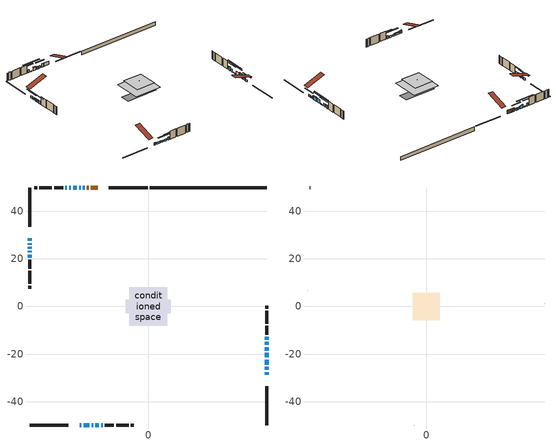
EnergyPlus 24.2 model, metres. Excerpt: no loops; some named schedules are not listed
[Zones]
conditioned space
 floor outside (Floor1 construction): -0.4,-0.4 -0.4,0.4 0.4,0.4 0.4,-0.4 z0.3
 floor outside (Floor2 construction): -2.64,-2.64 -2.64,2.64 2.64,2.64 2.64,-2.64 z0.3
 floor adiabatic (AdiabaticFloorConstruction): -8,-8 -8,8 8,8 8,-8 z2.74
 floor foundation (Slab1 construction): -9.5,-2.77 -9.5,2.77 9.5,2.77 9.5,-2.77 z-1.98
 wall outside (RimJoist1 construction): -0.28,49.72 -16.47,49.72 / -49.72,-49.72 -33.53,-49.72 / -49.72,49.72 -49.72,33.53 / 49.72,-49.72 49.72,-33.53 z0.3:0.6
 wall outside (AdiabaticWallConstruction 1): -21.28,49.72 -24.05,49.72 / -24.98,49.72 -25.81,49.72 z0.3:2.33
 wall outside (AdiabaticWallConstruction): 49.72,-28.72 49.72,-27.53 z0.3:1.42; 49.72,-26.6 49.72,-25.33 / -28.33,49.72 -28.99,49.72 / -27.13,-49.72 -24.69,-49.72 / -22.18,-49.72 -20.67,-49.72 z0.3:1.34; 49.72,-24.4 49.72,-22.26 z0.3:2.49; -26.74,49.72 -27.4,49.72 / -28.72,-49.72 -28.06,-49.72 / -49.72,28.72 -49.72,27.5 / -49.72,26.58 -49.72,25.91 / -49.72,24.99 -49.72,24.32 / -49.72,23.4 -49.72,22.73 z0.3:1.65; -29.92,49.72 -31.49,49.72 / -34.14,49.72 -34.8,49.72 / -19.75,-49.72 -19.08,-49.72 / -49.72,21.8 -49.72,20.53 z0.3:1.95; 49.72,-21.34 49.72,-19.51 z0.3:2.51; 49.72,-18.58 49.72,-17 / -32.42,49.72 -33.21,49.72 z0.3:0.68; 49.72,-16.08 49.72,-14.88 / 49.72,-13.95 49.72,-12.76 z0.3:2; -23.77,-49.72 -23.1,-49.72 z0.3:1.37
 wall outside (Wall1 construction): -35.73,49.72 -39.47,49.72 / -18.16,-49.72 -14.42,-49.72 / -49.72,19.6 -49.72,15.87 / 49.72,-11.83 49.72,-8.09 z0.3:5.18
 wall outside (Wall2 construction): -40.39,49.72 -45.69,49.72 / -13.49,-49.72 -8.19,-49.72 / -49.72,14.94 -49.72,9.64 / 49.72,-7.16 49.72,-1.86 z0.3:5.18
 wall outside (Wall3 construction): -46.62,49.72 -47.83,49.72 / -7.26,-49.72 -6.05,-49.72 / -49.72,8.71 -49.72,7.5 / 49.72,-0.93 49.72,0.28 z0.3:5.18
 wall foundation (FoundationWall1 construction): 0.65,49.72,-1.98 0.65,49.72,0.3 44.82,49.72,0.3 44.82,49.72,0.12 49.72,49.72,0.12 49.72,49.72,-1.98
 window (WindowConstruction): 49.72,-28.72 49.72,-27.53 z0.3:1.42
 window (WindowConstruction 9): 49.72,-26.6 49.72,-25.33 z0.3:1.34
 window (WindowConstruction 10): 49.72,-24.4 49.72,-22.27 z0.3:2.49
 window (WindowConstruction 11): -26.74,49.72 -27.4,49.72 z0.3:1.65
 window (WindowConstruction 12): -28.33,49.72 -28.99,49.72 z0.3:1.34
 window (WindowConstruction 13): -29.92,49.72 -31.49,49.72 z0.3:1.95
 window (WindowConstruction 14): -28.72,-49.72 -28.06,-49.72 z0.3:1.65
 window (WindowConstruction 15): -27.13,-49.72 -24.69,-49.72 z0.3:1.34
 window (WindowConstruction 16): -49.72,28.72 -49.72,27.5 z0.3:1.65
 window (WindowConstruction 17): -49.72,26.57 -49.72,25.91 z0.3:1.65
 window (WindowConstruction 1): 49.72,-21.34 49.72,-19.51 z0.3:2.51
 window (WindowConstruction 18): -49.72,24.98 -49.72,24.32 z0.3:1.65
 window (WindowConstruction 19): -49.72,23.39 -49.72,22.73 z0.3:1.65
 window (WindowConstruction 20): 49.72,-18.58 49.72,-17 z0.3:0.68
 window (WindowConstruction 21): -32.42,49.72 -33.21,49.72 z0.3:0.68
 window (WindowConstruction 2): 49.72,-16.07 49.72,-14.88 z0.3:2
 window (WindowConstruction 3): 49.72,-13.95 49.72,-12.76 z0.3:2
 window (WindowConstruction 4): -34.14,49.72 -34.8,49.72 z0.3:1.95
 window (WindowConstruction 5): -23.77,-49.72 -23.1,-49.72 z0.3:1.37
 window (WindowConstruction 6): -22.18,-49.72 -20.68,-49.72 z0.3:1.34
 window (WindowConstruction 7): -19.75,-49.72 -19.08,-49.72 z0.3:1.95
 window (WindowConstruction 8): -49.72,21.8 -49.72,20.53 z0.3:1.95
 door (Door): -21.28,49.72 -24.05,49.72 z0.3:2.33
 door (Door 1): -24.98,49.72 -25.81,49.72 z0.3:2.33
 ceiling adiabatic (AdiabaticFloorConstruction): 8,-8 8,8 -8,8 -8,-8 z2.74
attic - vented
 floor to conditioned space (Floor3 construction Reversed): -5.71,-5.71 -5.71,5.71 5.71,5.71 5.71,-5.71 z5.18
 floor to conditioned space (Floor4 construction Reversed): -0.66,-0.66 -0.66,0.66 0.66,0.66 0.66,-0.66 z5.18
 wall outside (Wall4 construction): -48.76,49.72 -48.79,49.72 / -5.12,-49.72 -5.09,-49.72 / -49.72,6.57 -49.72,6.54 / 49.72,1.21 49.72,1.24 z0.3:5.18
 roof outside (Roof1 construction): -20.35,49.72,5.18 -20.35,38.53,8.91 -17.4,38.53,8.91 -17.4,49.72,5.18; -29.65,-49.72,5.18 -29.65,-38.53,8.91 -32.6,-38.53,8.91 -32.6,-49.72,5.18; -49.72,29.65,5.18 -38.53,29.65,8.91 -38.53,32.6,8.91 -49.72,32.6,5.18; 49.72,-29.65,5.18 38.53,-29.65,8.91 38.53,-32.6,8.91 49.72,-32.6,5.18
shading: 49.72,-24.89 49.72,-31.36 50.13,-31.36 50.13,-24.89 z4.06; 49.72,-25.13 49.72,-26.8 50.13,-26.8 50.13,-25.13 z1.54; 49.72,-22.06 49.72,-24.6 50.13,-24.6 50.13,-22.06 z2.69; -30.04,49.72 -24.1,49.72 -24.1,50.13 -30.04,50.13 z4.29; -29.19,49.72 -28.13,49.72 -28.13,50.13 -29.19,50.13 z1.54; -31.69,49.72 -29.72,49.72 -29.72,50.13 -31.69,50.13 z2.15; -27.86,-49.72 -28.92,-49.72 -28.92,-50.13 -27.86,-50.13 z1.85; -24.49,-49.72 -27.33,-49.72 -27.33,-50.13 -24.49,-50.13 z1.54; -49.72,24.86 -49.72,31.36 -50.13,31.36 -50.13,24.86 z4.29; -49.72,23.27 -49.72,29.21 -50.13,29.21 -50.13,23.27 z4.29; 49.72,-16.87 49.72,-23.98 50.13,-23.98 50.13,-16.87 z5.15; -49.72,24.12 -49.72,25.19 -50.13,25.19 -50.13,24.12 z1.85; -49.72,22.53 -49.72,23.6 -50.13,23.6 -50.13,22.53 z1.85; 49.72,-11.92 49.72,-23.66 50.13,-23.66 50.13,-11.92 z5.76; -38.29,49.72 -27.34,49.72 -27.34,50.13 -38.29,50.13 z5.76; 49.72,-12.24 49.72,-18.71 50.13,-18.71 50.13,-12.24 z4.64; 49.72,-12.55 49.72,-14.15 50.13,-14.15 50.13,-12.55 z2.2; -37.44,49.72 -31.5,49.72 -31.5,50.13 -37.44,50.13 z4.59; -20.46,-49.72 -26.4,-49.72 -26.4,-50.13 -20.46,-50.13 z4.01; -18.04,-49.72 -24.81,-49.72 -24.81,-50.13 -18.04,-50.13 z3.98; -16.45,-49.72 -22.39,-49.72 -22.39,-50.13 -16.45,-50.13 z4.59; -49.72,17.89 -49.72,24.44 -50.13,24.44 -50.13,17.89 z4.59
[Building]
Building 1: Terrain=Suburbs
[Site:Location]
Toronto City Centre_ON: Latitude {deg}=43.63; Longitude {deg}=-79.39; Time Zone {hr}=-5; Elevation {m}=77; Keep Site Location Information=Yes
[Site:GroundTemperature:Shallow]
5.01852, 3.26908, 3.12898, 3.95918, 7.29196, 10.6092, 13.4851, 15.3069, 15.4617, 13.9799, 11.1774, 7.9619
[Site:WaterMainsTemperature]
Calculation Method=Schedule; Temperature Schedule=mains temperature schedule
[Material] Roughness=Rough; Thermal Absorptance=0.9
Name | Thickness {m} | Conductivity {W/m-K} | Density {kg/m3} | Specific Heat {J/kg-K} | Solar Absorptance | Visible Absorptance
asphalt or fiberglass shingles | 0.00635 | 0.162714 | 1121.4 | 1465.45 | 0.4 | 0.4
ceiling loosefill ins | 0.169333 | 0.0480833 | 16.02 | 1046.75 | 0.7 | 0.7
ceiling stud and cavity | 0.1397 | 0.0953572 | 65.682 | 1177.47 | 0.7 | 0.7
ceiling stud and cavity 1 | 0.1397 | 0.134698 | 65.682 | 1177.47 | 0.7 | 0.7
concrete 4.0 in. | 0.1016 | 1.803125 | 2242.8 | 837.4 | 0.7 | 0.7
concrete 8.0 in. | 0.2032 | 1.803125 | 2242.8 | 837.4 | 0.7 | 0.7
door material | 0.04445 | 0.053851 | 512.64 | 1214.23 | 0.7 | 0.7
exterior vertical ins | 0.00329852 | 0.029427 | 32.04 | 1214.23 | 0.7 | 0.7
floor covering | 0.0127 | 0.0433444 | 54.468 | 1339.84 | 0.6 | 0.6
floor rigid ins; wall rigid ins | 0.512978 | 0.029427 | 32.04 | 1214.23 | 0.7 | 0.7
floor stud and cavity | 0.1397 | 0.0796404 | 92.3553 | 1139.71 | 0.7 | 0.7
floor stud and cavity 1 | 0.1397 | 0.0781499 | 92.3553 | 1139.71 | 0.7 | 0.7
floor stud and cavity 2 | 0.1397 | 1.75129 | 37.0049 | 1207.88 | 0.7 | 0.7
furniture material conditioned space 1 | 0.1524 | 0.115458 | 640.8 | 1214.23 | 0.6 | 0.6
gypsum board | 0.0127 | 0.160291 | 801 | 837.4 | 0.6 | 0.6
gypsum board 1 | 0.00254 | 0.160291 | 801 | 837.4 | 0.6 | 0.6
gypsum board 2 | 0.0127 | 0.160291 | 801 | 837.4 | 0.7 | 0.7
osb sheathing 0.5 in. | 0.0127 | 0.115458 | 512.64 | 1214.23 | 0.7 | 0.7
osb sheathing 0.75 in. | 0.01905 | 0.115458 | 512.64 | 1214.23 | 0.7 | 0.7
osb sheathing 2.0 in. | 0.0508 | 0.115458 | 512.64 | 1214.23 | 0.7 | 0.7
rim joist rigid ins | 0.051816 | 0.029427 | 32.04 | 1214.23 | 0.7 | 0.7
rim joist stud and cavity | 0.0508 | 0.215976 | 125.044 | 1163.47 | 0.6 | 0.6
wall stud and cavity | 0.1397 | 0.461292 | 139.0536 | 1170.24 | 0.7 | 0.7
wall stud and cavity 1 | 0.1397 | 0.46399 | 139.0536 | 1170.24 | 0.7 | 0.7
wall stud and cavity 2 | 0.0889 | 0.293163 | 50.32683 | 1063.81 | 0.7 | 0.7
wall stud and cavity 3 | 0.0889 | 6.9971 | 50.32683 | 1063.81 | 0.6 | 0.6
wall stud and cavity 4 | 0.0889 | 0.380278 | 52.3479 | 1209.89 | 0.7 | 0.7
wall stud and cavity 5 | 0.0889 | 0.391764 | 83.0341 | 1211.67 | 0.7 | 0.7
wood siding | 0.0254 | 0.102417 | 544.68 | 1172.36 | 0.4 | 0.4
wood siding 1 | 0.00254 | 0.102417 | 544.68 | 1172.36 | 0.4 | 0.4
wood siding 2; wood siding 3; wood siding 4 | 0.0254 | 0.102417 | 544.68 | 1172.36 | 0.7 | 0.7
[WindowMaterial:SimpleGlazingSystem]
Name | U-Factor {W/m2-K} | Solar Heat Gain Coefficient
WindowMaterial | 2.99003 | 0.56
WindowMaterial 1 | 2.90373 | 0.61
WindowMaterial 10 | 3.26655 | 0.53
WindowMaterial 11 | 3.29835 | 0.69
WindowMaterial 12 | 2.99117 | 0.55
WindowMaterial 13 | 3.276206 | 0.61
WindowMaterial 14 | 3.2711 | 0.55
WindowMaterial 15 | 7.9492 | 0.64
WindowMaterial 2 | 2.95767 | 0.59
WindowMaterial 3 | 2.969594 | 0.56
WindowMaterial 4 | 2.98322 | 0.53
WindowMaterial 5 | 2.97357 | 0.57
WindowMaterial 6 | 2.91963 | 0.62
WindowMaterial 7 | 2.98776 | 0.56
WindowMaterial 8 | 3.28075 | 0.67
WindowMaterial 9 | 3.30687 | 0.63
[Construction]
AdiabaticFloorConstruction: floor stud and cavity 2, floor rigid ins, osb sheathing 0.75 in., floor covering
AdiabaticWallConstruction: wood siding 3, wall rigid ins, wall stud and cavity 4, gypsum board
AdiabaticWallConstruction 1: wood siding 4, wall rigid ins, wall stud and cavity 4, gypsum board
Door; Door 1: door material
Floor1 construction: floor stud and cavity, osb sheathing 0.75 in., floor covering
Floor2 construction: floor stud and cavity 1, osb sheathing 0.75 in., floor covering
Floor3 construction Reversed: gypsum board, ceiling stud and cavity, ceiling loosefill ins
Floor4 construction Reversed: gypsum board, ceiling stud and cavity 1, ceiling loosefill ins
FoundationWall1 construction: concrete 8.0 in., gypsum board 2
furniture construction conditioned space 1: furniture material conditioned space 1
PartitionWallConstruction: gypsum board, wall stud and cavity 5, gypsum board
RimJoist1 construction: wood siding 2, rim joist rigid ins, osb sheathing 2.0 in., rim joist stud and cavity
Roof1 construction: asphalt or fiberglass shingles
Slab1 construction: concrete 4.0 in.
Wall1 construction: wood siding, osb sheathing 0.5 in., wall stud and cavity, gypsum board
Wall2 construction: wood siding, osb sheathing 0.5 in., wall stud and cavity 1, gypsum board
Wall3 construction: wood siding 1, wall stud and cavity 2, gypsum board 1
Wall4 construction: wood siding 1, wall stud and cavity 3
WindowConstruction: WindowMaterial
WindowConstruction 1: WindowMaterial 1
WindowConstruction 10: WindowMaterial 8
WindowConstruction 11; WindowConstruction 14; WindowConstruction 17; WindowConstruction 18: WindowMaterial 9
WindowConstruction 12: WindowMaterial 10
WindowConstruction 13: WindowMaterial 11
WindowConstruction 15: WindowMaterial 12
WindowConstruction 16: WindowMaterial 13
WindowConstruction 19: WindowMaterial 14
WindowConstruction 2; WindowConstruction 3: WindowMaterial 2
WindowConstruction 20; WindowConstruction 21: WindowMaterial 15
WindowConstruction 4; WindowConstruction 7: WindowMaterial 3
WindowConstruction 5: WindowMaterial 4
WindowConstruction 6: WindowMaterial 5
WindowConstruction 8: WindowMaterial 6
WindowConstruction 9: WindowMaterial 7
[Zone] Multiplier=1; Part of Total Floor Area=Yes
Name | Volume {m3}
attic - vented | 79.93
conditioned space | 864.4
[Space]
Name | Zone | Volume {m3}
attic - vented 1 | attic - vented | 79.93
conditioned space 1 | conditioned space | 864.4
[ZoneInfiltration:EffectiveLeakageArea]
infil attic - vented 1: Zone or Space=attic - vented 1; Schedule=Always On Discrete; Effective Air Leakage Area {cm2}=5557.89; Stack Coefficient=0.000598512; Wind Coefficient=1.65294e-05
[ZoneMixing]
whole house fan mix: Zone or Space=attic - vented; Schedule=Always On Continuous; Design Flow Rate Calculation Method=Flow/Zone; Design Flow Rate {m3/s}=0; Source Zone or Space=conditioned space
[SurfaceProperty:ExposedFoundationPerimeter]
Slab1: Exposed Perimeter Calculation Method=TotalExposedPerimeter; Total Exposed Perimeter {m}=49.074
[InternalMass] Zone or ZoneList=conditioned space; Space or SpaceList=conditioned space 1
Name | Construction | Surface Area {m2}
furniture mass conditioned space 1 | furniture construction conditioned space 1 | 155.912
partition wall mass | PartitionWallConstruction | 389.78
[Lights]
interior lighting: Zone or ZoneList or Space or SpaceList=conditioned space 1; Schedule=interior lighting schedule; Design Level Calculation Method=LightingLevel; Lighting Level {W}=343.2; Return Air Fraction=0; Fraction Radiant=0.6; Fraction Visible=0.2; Fraction Replaceable=1
[People]
occupants: Zone or ZoneList or Space or SpaceList=conditioned space 1; Number of People Schedule=occupants schedule; Number of People Calculation Method=People; Number of People=3; Fraction Radiant=0.314171; Sensible Heat Fraction=0.56303; Activity Level Schedule=occupants activity schedule; Carbon Dioxide Generation Rate {m3/s-W}=0; Enable ASHRAE 55 Comfort Warnings=No; Mean Radiant Temperature Calculation Type=EnclosureAveraged
[ElectricEquipment] Zone or ZoneList or Space or SpaceList=conditioned space 1; Design Level Calculation Method=EquipmentLevel
Name | Schedule | Design Level {W} | Fraction Latent | Fraction Radiant | Fraction Lost
clothes dryer | clothes dryer schedule | 140.772 | 0.015 | 0.081 | 0.85
clothes washer | clothes washer schedule | 32.1985 | 0.03 | 0.162 | 0.7
cooking range | cooking range schedule | 215.147 | 0.08 | 0.432 | 0.2
dishwasher | dishwasher schedule | 66.8632 | 0.3 | 0.18 | 0.4
fridge | fridge schedule | 72.9452 | 0 | 0.6 | 0
mech vent bath fan 0 | mech vent bath fan 0 schedule | 50.2 | 0 | 0 | 1
mech vent bath fan 1 | mech vent bath fan 1 schedule | 50.2 | 0 | 0 | 1
mech vent house fan | mech vent house fan schedule | 0 | 0 | 0 | 1
mech vent house fan cfis | mech vent house fan cfis schedule | 0 | 0 | 0 | 0
mech vent range fan 0 | mech vent range fan 0 schedule | 57 | 0 | 0 | 1
misc plug loads | misc plug loads schedule | 494.7 | 0.045 | 0.513 | 0.1
whole house fan | Always On Discrete | 0 | 0 | 0 | 1
[OtherEquipment] Zone or ZoneList or Space or SpaceList=conditioned space 1; Design Level Calculation Method=EquipmentLevel
Name | Fuel Type | Schedule | Design Level {W} | Fraction Latent | Fraction Radiant | Fraction Lost
clothes dryer 1 | Electricity | clothes dryer schedule | 0 | 0.015 | 0.081 | 0.85
cooking range 1 | Electricity | cooking range schedule | 0 | 0.08 | 0.432 | 0.2
general water use latent | None | general water use schedule | 62.594 | 1 | 0 | 0
general water use sensible | None | general water use schedule | -61.6891 | 0 | 0.6 | 0
mech vent house fan latent load | None | Always On Discrete | 0 | 1 | 0 | 0
mech vent house fan sensible load | None | Always On Discrete | 0 | 0 | 0 | 0
water heater energy adjustment1 | NaturalGas | Always On Discrete | 0.01 | 0 | 0 | 1
[ZoneInfiltration:DesignFlowRate] Zone or ZoneList or Space or SpaceList=conditioned space 1; Schedule=Always On Discrete; Design Flow Rate Calculation Method=Flow/Zone; Design Flow Rate {m3/s}=0
infil flow; natural vent flow; whole house fan flow
[Foundation:Kiva]
Foundation Kiva 1: Initial Indoor Air Temperature {C}=18; Wall Height Above Grade {m}=0.299984; Wall Depth Below Slab {m}=0.2032; Custom Block Material Name 1=exterior vertical ins; Custom Block Depth 1 {m}=2.28; Custom Block X Position 1 {m}=0.2159; Custom Block Z Position 1 {m}=0
[Foundation:Kiva:Settings]
Soil Conductivity {W/m-K}=0.849921; Soil Density {kg/m3}=1842.3; Soil Specific Heat {J/kg-K}=418.7; Ground Solar Absorptivity=0.9; Ground Thermal Absorptivity=0.9; Ground Surface Roughness {m}=0.03; Far-Field Width {m}=40; Deep-Ground Boundary Condition=ZeroFlux; Deep-Ground Depth {m}=40; Minimum Cell Dimension {m}=0.2; Maximum Cell Growth Coefficient=3; Simulation Timestep=Timestep
[Exterior:Lights]
exterior lighting: Schedule=exterior lighting schedule; Design Level {W}=75.6
[Schedule:Constant]
Name | Hourly Value
Always On Continuous; mech vent house fan schedule; mech vent house fan cfis schedule; Always On Discrete | 1
occupants activity schedule | 117.228
fridge schedule | 0
[Schedule:Week:Daily]
interior lighting schedule Week Rule - Jan1-Jan27: interior lighting schedule day, interior lighting schedule day, interior lighting schedule day, interior lighting schedule day, interior lighting schedule day, interior lighting schedule day, interior lighting schedule day, interior lighting schedule default day, interior lighting schedule default day, interior lighting schedule default day, interior lighting schedule default day, interior lighting schedule default day
interior lighting schedule Week Rule - Jan28-Feb3: interior lighting schedule day, interior lighting schedule day, interior lighting schedule day, interior lighting schedule day, interior lighting schedule day 1, interior lighting schedule day 1, interior lighting schedule day 1, interior lighting schedule default day, interior lighting schedule default day, interior lighting schedule default day, interior lighting schedule default day, interior lighting schedule default day
interior lighting schedule Week Rule - Feb4-Feb24: interior lighting schedule day 1, interior lighting schedule day 1, interior lighting schedule day 1, interior lighting schedule day 1, interior lighting schedule day 1, interior lighting schedule day 1, interior lighting schedule day 1, interior lighting schedule default day, interior lighting schedule default day, interior lighting schedule default day, interior lighting schedule default day, interior lighting schedule default day
interior lighting schedule Week Rule - Feb25-Mar3: interior lighting schedule day 1, interior lighting schedule day 1, interior lighting schedule day 1, interior lighting schedule day 1, interior lighting schedule day 2, interior lighting schedule day 2, interior lighting schedule day 2, interior lighting schedule default day, interior lighting schedule default day, interior lighting schedule default day, interior lighting schedule default day, interior lighting schedule default day
interior lighting schedule Week Rule - Mar4-Mar31: interior lighting schedule day 2, interior lighting schedule day 2, interior lighting schedule day 2, interior lighting schedule day 2, interior lighting schedule day 2, interior lighting schedule day 2, interior lighting schedule day 2, interior lighting schedule default day, interior lighting schedule default day, interior lighting schedule default day, interior lighting schedule default day, interior lighting schedule default day
interior lighting schedule Week Rule - Apr1-Apr28: interior lighting schedule day 3, interior lighting schedule day 3, interior lighting schedule day 3, interior lighting schedule day 3, interior lighting schedule day 3, interior lighting schedule day 3, interior lighting schedule day 3, interior lighting schedule default day, interior lighting schedule default day, interior lighting schedule default day, interior lighting schedule default day, interior lighting schedule default day
interior lighting schedule Week Rule - Apr29-May5: interior lighting schedule day 3, interior lighting schedule day 3, interior lighting schedule day 4, interior lighting schedule day 4, interior lighting schedule day 4, interior lighting schedule day 4, interior lighting schedule day 4, interior lighting schedule default day, interior lighting schedule default day, interior lighting schedule default day, interior lighting schedule default day, interior lighting schedule default day
interior lighting schedule Week Rule - May6-May26: interior lighting schedule day 4, interior lighting schedule day 4, interior lighting schedule day 4, interior lighting schedule day 4, interior lighting schedule day 4, interior lighting schedule day 4, interior lighting schedule day 4, interior lighting schedule default day, interior lighting schedule default day, interior lighting schedule default day, interior lighting schedule default day, interior lighting schedule default day
interior lighting schedule Week Rule - May27-Jun2: interior lighting schedule day 4, interior lighting schedule day 4, interior lighting schedule day 4, interior lighting schedule day 4, interior lighting schedule day 4, interior lighting schedule day 5, interior lighting schedule day 5, interior lighting schedule default day, interior lighting schedule default day, interior lighting schedule default day, interior lighting schedule default day, interior lighting schedule default day
interior lighting schedule Week Rule - Jun3-Jun30: interior lighting schedule day 5, interior lighting schedule day 5, interior lighting schedule day 5, interior lighting schedule day 5, interior lighting schedule day 5, interior lighting schedule day 5, interior lighting schedule day 5, interior lighting schedule default day, interior lighting schedule default day, interior lighting schedule default day, interior lighting schedule default day, interior lighting schedule default day
interior lighting schedule Week Rule - Jul1-Jul28: interior lighting schedule day 6, interior lighting schedule day 6, interior lighting schedule day 6, interior lighting schedule day 6, interior lighting schedule day 6, interior lighting schedule day 6, interior lighting schedule day 6, interior lighting schedule default day, interior lighting schedule default day, interior lighting schedule default day, interior lighting schedule default day, interior lighting schedule default day
interior lighting schedule Week Rule - Jul29-Aug4: interior lighting schedule day 6, interior lighting schedule day 6, interior lighting schedule day 6, interior lighting schedule day 7, interior lighting schedule day 7, interior lighting schedule day 7, interior lighting schedule day 7, interior lighting schedule default day, interior lighting schedule default day, interior lighting schedule default day, interior lighting schedule default day, interior lighting schedule default day
interior lighting schedule Week Rule - Aug5-Aug25: interior lighting schedule day 7, interior lighting schedule day 7, interior lighting schedule day 7, interior lighting schedule day 7, interior lighting schedule day 7, interior lighting schedule day 7, interior lighting schedule day 7, interior lighting schedule default day, interior lighting schedule default day, interior lighting schedule default day, interior lighting schedule default day, interior lighting schedule default day
interior lighting schedule Week Rule - Aug26-Sep1: interior lighting schedule day 7, interior lighting schedule day 7, interior lighting schedule day 7, interior lighting schedule day 7, interior lighting schedule day 7, interior lighting schedule day 7, interior lighting schedule day 8, interior lighting schedule default day, interior lighting schedule default day, interior lighting schedule default day, interior lighting schedule default day, interior lighting schedule default day
interior lighting schedule Week Rule - Sep2-Sep29: interior lighting schedule day 8, interior lighting schedule day 8, interior lighting schedule day 8, interior lighting schedule day 8, interior lighting schedule day 8, interior lighting schedule day 8, interior lighting schedule day 8, interior lighting schedule default day, interior lighting schedule default day, interior lighting schedule default day, interior lighting schedule default day, interior lighting schedule default day
interior lighting schedule Week Rule - Sep30-Oct6: interior lighting schedule day 8, interior lighting schedule day 9, interior lighting schedule day 9, interior lighting schedule day 9, interior lighting schedule day 9, interior lighting schedule day 9, interior lighting schedule day 9, interior lighting schedule default day, interior lighting schedule default day, interior lighting schedule default day, interior lighting schedule default day, interior lighting schedule default day
interior lighting schedule Week Rule - Oct7-Oct27: interior lighting schedule day 9, interior lighting schedule day 9, interior lighting schedule day 9, interior lighting schedule day 9, interior lighting schedule day 9, interior lighting schedule day 9, interior lighting schedule day 9, interior lighting schedule default day, interior lighting schedule default day, interior lighting schedule default day, interior lighting schedule default day, interior lighting schedule default day
interior lighting schedule Week Rule - Oct28-Nov3: interior lighting schedule day 9, interior lighting schedule day 9, interior lighting schedule day 9, interior lighting schedule day 9, interior lighting schedule day 10, interior lighting schedule day 10, interior lighting schedule day 10, interior lighting schedule default day, interior lighting schedule default day, interior lighting schedule default day, interior lighting schedule default day, interior lighting schedule default day
interior lighting schedule Week Rule - Nov4-Nov24: interior lighting schedule day 10, interior lighting schedule day 10, interior lighting schedule day 10, interior lighting schedule day 10, interior lighting schedule day 10, interior lighting schedule day 10, interior lighting schedule day 10, interior lighting schedule default day, interior lighting schedule default day, interior lighting schedule default day, interior lighting schedule default day, interior lighting schedule default day
interior lighting schedule Week Rule - Nov25-Dec1: interior lighting schedule day 10, interior lighting schedule day 10, interior lighting schedule day 10, interior lighting schedule day 10, interior lighting schedule day 10, interior lighting schedule day 10, interior lighting schedule day 11, interior lighting schedule default day, interior lighting schedule default day, interior lighting schedule default day, interior lighting schedule default day, interior lighting schedule default day
interior lighting schedule Week Rule - Dec2-Dec31: interior lighting schedule day 11, interior lighting schedule day 11, interior lighting schedule day 11, interior lighting schedule day 11, interior lighting schedule day 11, interior lighting schedule day 11, interior lighting schedule day 11, interior lighting schedule default day, interior lighting schedule default day, interior lighting schedule default day, interior lighting schedule default day, interior lighting schedule default day
occupants schedule Week Rule - Jan1-Dec31: occupants schedule day, occupants schedule day, occupants schedule day, occupants schedule day, occupants schedule day, occupants schedule day, occupants schedule day, occupants schedule default day, occupants schedule default day, occupants schedule default day, occupants schedule default day, occupants schedule default day
clothes dryer schedule Week Rule - Jan1-Dec31: clothes dryer schedule day, clothes dryer schedule day, clothes dryer schedule day, clothes dryer schedule day, clothes dryer schedule day, clothes dryer schedule day, clothes dryer schedule day, clothes dryer schedule default day, clothes dryer schedule default day, clothes dryer schedule default day, clothes dryer schedule default day, clothes dryer schedule default day
clothes washer schedule Week Rule - Jan1-Dec31: clothes washer schedule day, clothes washer schedule day, clothes washer schedule day, clothes washer schedule day, clothes washer schedule day, clothes washer schedule day, clothes washer schedule day, clothes washer schedule default day, clothes washer schedule default day, clothes washer schedule default day, clothes washer schedule default day, clothes washer schedule default day
cooking range schedule Week Rule - Jan1-Dec31: cooking range schedule day, cooking range schedule day, cooking range schedule day, cooking range schedule day, cooking range schedule day, cooking range schedule day, cooking range schedule day, cooking range schedule default day, cooking range schedule default day, cooking range schedule default day, cooking range schedule default day, cooking range schedule default day
dishwasher schedule Week Rule - Jan1-Dec31: dishwasher schedule day, dishwasher schedule day, dishwasher schedule day, dishwasher schedule day, dishwasher schedule day, dishwasher schedule day, dishwasher schedule day, dishwasher schedule default day, dishwasher schedule default day, dishwasher schedule default day, dishwasher schedule default day, dishwasher schedule default day
mech vent bath fan 0 schedule Week Rule - Jan1-Dec31: mech vent bath fan 0 schedule day, mech vent bath fan 0 schedule day, mech vent bath fan 0 schedule day, mech vent bath fan 0 schedule day, mech vent bath fan 0 schedule day, mech vent bath fan 0 schedule day, mech vent bath fan 0 schedule day, mech vent bath fan 0 schedule default day, mech vent bath fan 0 schedule default day, mech vent bath fan 0 schedule default day, mech vent bath fan 0 schedule default day, mech vent bath fan 0 schedule default day
mech vent bath fan 1 schedule Week Rule - Jan1-Dec31: mech vent bath fan 1 schedule day, mech vent bath fan 1 schedule day, mech vent bath fan 1 schedule day, mech vent bath fan 1 schedule day, mech vent bath fan 1 schedule day, mech vent bath fan 1 schedule day, mech vent bath fan 1 schedule day, mech vent bath fan 1 schedule default day, mech vent bath fan 1 schedule default day, mech vent bath fan 1 schedule default day, mech vent bath fan 1 schedule default day, mech vent bath fan 1 schedule default day
mech vent range fan 0 schedule Week Rule - Jan1-Dec31: mech vent range fan 0 schedule day, mech vent range fan 0 schedule day, mech vent range fan 0 schedule day, mech vent range fan 0 schedule day, mech vent range fan 0 schedule day, mech vent range fan 0 schedule day, mech vent range fan 0 schedule day, mech vent range fan 0 schedule default day, mech vent range fan 0 schedule default day, mech vent range fan 0 schedule default day, mech vent range fan 0 schedule default day, mech vent range fan 0 schedule default day
misc plug loads schedule Week Rule - Jan1-Dec31: misc plug loads schedule day, misc plug loads schedule day, misc plug loads schedule day, misc plug loads schedule day, misc plug loads schedule day, misc plug loads schedule day, misc plug loads schedule day, misc plug loads schedule default day, misc plug loads schedule default day, misc plug loads schedule default day, misc plug loads schedule default day, misc plug loads schedule default day
general water use schedule Week Rule - Jan1-Dec31: general water use schedule day, general water use schedule day, general water use schedule day, general water use schedule day, general water use schedule day, general water use schedule day, general water use schedule day, general water use schedule default day, general water use schedule default day, general water use schedule default day, general water use schedule default day, general water use schedule default day
exterior lighting schedule Week Rule - Jan1-Jan27: exterior lighting schedule day, exterior lighting schedule day, exterior lighting schedule day, exterior lighting schedule day, exterior lighting schedule day, exterior lighting schedule day, exterior lighting schedule day, exterior lighting schedule default day, exterior lighting schedule default day, exterior lighting schedule default day, exterior lighting schedule default day, exterior lighting schedule default day
exterior lighting schedule Week Rule - Jan28-Feb3: exterior lighting schedule day, exterior lighting schedule day, exterior lighting schedule day, exterior lighting schedule day, exterior lighting schedule day 1, exterior lighting schedule day 1, exterior lighting schedule day 1, exterior lighting schedule default day, exterior lighting schedule default day, exterior lighting schedule default day, exterior lighting schedule default day, exterior lighting schedule default day
exterior lighting schedule Week Rule - Feb4-Feb24: exterior lighting schedule day 1, exterior lighting schedule day 1, exterior lighting schedule day 1, exterior lighting schedule day 1, exterior lighting schedule day 1, exterior lighting schedule day 1, exterior lighting schedule day 1, exterior lighting schedule default day, exterior lighting schedule default day, exterior lighting schedule default day, exterior lighting schedule default day, exterior lighting schedule default day
exterior lighting schedule Week Rule - Feb25-Mar3: exterior lighting schedule day 1, exterior lighting schedule day 1, exterior lighting schedule day 1, exterior lighting schedule day 1, exterior lighting schedule day 2, exterior lighting schedule day 2, exterior lighting schedule day 2, exterior lighting schedule default day, exterior lighting schedule default day, exterior lighting schedule default day, exterior lighting schedule default day, exterior lighting schedule default day
exterior lighting schedule Week Rule - Mar4-Mar31: exterior lighting schedule day 2, exterior lighting schedule day 2, exterior lighting schedule day 2, exterior lighting schedule day 2, exterior lighting schedule day 2, exterior lighting schedule day 2, exterior lighting schedule day 2, exterior lighting schedule default day, exterior lighting schedule default day, exterior lighting schedule default day, exterior lighting schedule default day, exterior lighting schedule default day
exterior lighting schedule Week Rule - Apr1-Apr28: exterior lighting schedule day 3, exterior lighting schedule day 3, exterior lighting schedule day 3, exterior lighting schedule day 3, exterior lighting schedule day 3, exterior lighting schedule day 3, exterior lighting schedule day 3, exterior lighting schedule default day, exterior lighting schedule default day, exterior lighting schedule default day, exterior lighting schedule default day, exterior lighting schedule default day
exterior lighting schedule Week Rule - Apr29-May5: exterior lighting schedule day 3, exterior lighting schedule day 3, exterior lighting schedule day 4, exterior lighting schedule day 4, exterior lighting schedule day 4, exterior lighting schedule day 4, exterior lighting schedule day 4, exterior lighting schedule default day, exterior lighting schedule default day, exterior lighting schedule default day, exterior lighting schedule default day, exterior lighting schedule default day
[Schedule:Year]
interior lighting schedule: interior lighting schedule Week Rule - Jan1-Jan27, 1, 1, 1, 27, interior lighting schedule Week Rule - Jan28-Feb3, 1, 28, 2, 3, interior lighting schedule Week Rule - Feb4-Feb24, 2, 4, 2, 24, interior lighting schedule Week Rule - Feb25-Mar3, 2, 25, 3, 3, interior lighting schedule Week Rule - Mar4-Mar31, 3, 4, 3, 31, interior lighting schedule Week Rule - Apr1-Apr28, 4, 1, 4, 28, interior lighting schedule Week Rule - Apr29-May5, 4, 29, 5, 5, interior lighting schedule Week Rule - May6-May26, 5, 6, 5, 26, interior lighting schedule Week Rule - May27-Jun2, 5, 27, 6, 2, interior lighting schedule Week Rule - Jun3-Jun30, 6, 3, 6, 30, interior lighting schedule Week Rule - Jul1-Jul28, 7, 1, 7, 28, interior lighting schedule Week Rule - Jul29-Aug4, 7, 29, 8, 4, interior lighting schedule Week Rule - Aug5-Aug25, 8, 5, 8, 25, interior lighting schedule Week Rule - Aug26-Sep1, 8, 26, 9, 1, interior lighting schedule Week Rule - Sep2-Sep29, 9, 2, 9, 29, interior lighting schedule Week Rule - Sep30-Oct6, 9, 30, 10, 6, interior lighting schedule Week Rule - Oct7-Oct27, 10, 7, 10, 27, interior lighting schedule Week Rule - Oct28-Nov3, 10, 28, 11, 3, interior lighting schedule Week Rule - Nov4-Nov24, 11, 4, 11, 24, interior lighting schedule Week Rule - Nov25-Dec1, 11, 25, 12, 1, interior lighting schedule Week Rule - Dec2-Dec31, 12, 2, 12, 31
occupants schedule: occupants schedule Week Rule - Jan1-Dec31, 1, 1, 12, 31
clothes dryer schedule: clothes dryer schedule Week Rule - Jan1-Dec31, 1, 1, 12, 31
clothes washer schedule: clothes washer schedule Week Rule - Jan1-Dec31, 1, 1, 12, 31
cooking range schedule: cooking range schedule Week Rule - Jan1-Dec31, 1, 1, 12, 31
dishwasher schedule: dishwasher schedule Week Rule - Jan1-Dec31, 1, 1, 12, 31
mech vent bath fan 0 schedule: mech vent bath fan 0 schedule Week Rule - Jan1-Dec31, 1, 1, 12, 31
mech vent bath fan 1 schedule: mech vent bath fan 1 schedule Week Rule - Jan1-Dec31, 1, 1, 12, 31
mech vent range fan 0 schedule: mech vent range fan 0 schedule Week Rule - Jan1-Dec31, 1, 1, 12, 31
misc plug loads schedule: misc plug loads schedule Week Rule - Jan1-Dec31, 1, 1, 12, 31
general water use schedule: general water use schedule Week Rule - Jan1-Dec31, 1, 1, 12, 31
exterior lighting schedule: exterior lighting schedule Week Rule - Jan1-Jan27, 1, 1, 1, 27, exterior lighting schedule Week Rule - Jan28-Feb3, 1, 28, 2, 3, exterior lighting schedule Week Rule - Feb4-Feb24, 2, 4, 2, 24, exterior lighting schedule Week Rule - Feb25-Mar3, 2, 25, 3, 3, exterior lighting schedule Week Rule - Mar4-Mar31, 3, 4, 3, 31, exterior lighting schedule Week Rule - Apr1-Apr28, 4, 1, 4, 28, exterior lighting schedule Week Rule - Apr29-May5, 4, 29, 5, 5, exterior lighting schedule Week Rule - May6-May26, 5, 6, 5, 26, exterior lighting schedule Week Rule - May27-Jun2, 5, 27, 6, 2, exterior lighting schedule Week Rule - Jun3-Jun30, 6, 3, 6, 30, exterior lighting schedule Week Rule - Jul1-Jul28, 7, 1, 7, 28, exterior lighting schedule Week Rule - Jul29-Aug4, 7, 29, 8, 4, exterior lighting schedule Week Rule - Aug5-Aug25, 8, 5, 8, 25, exterior lighting schedule Week Rule - Aug26-Sep1, 8, 26, 9, 1, exterior lighting schedule Week Rule - Sep2-Sep29, 9, 2, 9, 29, exterior lighting schedule Week Rule - Sep30-Oct6, 9, 30, 10, 6, exterior lighting schedule Week Rule - Oct7-Oct27, 10, 7, 10, 27, exterior lighting schedule Week Rule - Oct28-Nov3, 10, 28, 11, 3, exterior lighting schedule Week Rule - Nov4-Nov24, 11, 4, 11, 24, exterior lighting schedule Week Rule - Nov25-Dec1, 11, 25, 12, 1, exterior lighting schedule Week Rule - Dec2-Dec31, 12, 2, 12, 31
[Schedule:Compact]
mains temperature schedule: Through: 01/01, For: AllDays, Until: 24:00, 8.80333, Through: 01/02, For: AllDays, Until: 24:00, 8.74333, Through: 01/03, For: AllDays, Until: 24:00, 8.68389, Through: 01/04, For: AllDays, Until: 24:00, 8.62611, Through: 01/05, For: AllDays, Until: 24:00, 8.56944, Through: 01/06, For: AllDays, Until: 24:00, 8.51389, Through: 01/07, For: AllDays, Until: 24:00, 8.45944, Through: 01/08, For: AllDays, Until: 24:00, 8.40611, Through: 01/09, For: AllDays, Until: 24:00, 8.35389, Through: 01/10, For: AllDays, Until: 24:00, 8.30278, Through: 01/11, For: AllDays, Until: 24:00, 8.25333, Through: 01/12, For: AllDays, Until: 24:00, 8.205, Through: 01/13, For: AllDays, Until: 24:00, 8.15778, Through: 01/14, For: AllDays, Until: 24:00, 8.11222, Through: 01/15, For: AllDays, Until: 24:00, 8.06778, Through: 01/16, For: AllDays, Until: 24:00, 8.02444, Through: 01/17, For: AllDays, Until: 24:00, 7.98222, Through: 01/18, For: AllDays, Until: 24:00, 7.94167, Through: 01/19, For: AllDays, Until: 24:00, 7.90222, Through: 01/20, For: AllDays, Until: 24:00, 7.86444, Through: 01/21, For: AllDays, Until: 24:00, 7.82778, Through: 01/22, For: AllDays, Until: 24:00, 7.79278, Through: 01/23, For: AllDays, Until: 24:00, 7.75889, Through: 01/24, For: AllDays, Until: 24:00, 7.72667, Through: 01/25, For: AllDays, Until: 24:00, 7.69556, Through: 01/26, For: AllDays, Until: 24:00, 7.66611, Through: 01/27, For: AllDays, Until: 24:00, 7.63778, Through: 01/28, For: AllDays, Until: 24:00, 7.61111, Through: 01/29, For: AllDays, Until: 24:00, 7.58556, Through: 01/30, For: AllDays, Until: 24:00, 7.56167, Through: 01/31, For: AllDays, Until: 24:00, 7.53944, Through: 02/01, For: AllDays, Until: 24:00, 7.51833, Through: 02/02, For: AllDays, Until: 24:00, 7.49889, Through: 02/03, For: AllDays, Until: 24:00, 7.48111, Through: 02/04, For: AllDays, Until: 24:00, 7.46444, Through: 02/05, For: AllDays, Until: 24:00, 7.44944, Through: 02/06, For: AllDays, Until: 24:00, 7.43556, Through: 02/07, For: AllDays, Until: 24:00, 7.42333, Through: 02/08, For: AllDays, Until: 24:00, 7.41278, Through: 02/09, For: AllDays, Until: 24:00, 7.40389, Through: 02/10, For: AllDays, Until: 24:00, 7.39611, Through: 02/11, For: AllDays, Until: 24:00, 7.39, Through: 02/12, For: AllDays, Until: 24:00, 7.38556, Through: 02/13, For: AllDays, Until: 24:00, 7.38222, Through: 02/14, For: AllDays, Until: 24:00, 7.38056, Through: 02/15, For: AllDays, Until: 24:00, 7.38056, Through: 02/16, For: AllDays, Until: 24:00, 7.38222, Through: 02/17, For: AllDays, Until: 24:00, 7.385, Through: 02/18, For: AllDays, Until: 24:00, 7.38944, Through: 02/19, For: AllDays, Until: 24:00, 7.395, Through: 02/20, For: AllDays, Until: 24:00, 7.40278, Through: 02/21, For: AllDays, Until: 24:00, 7.41167, Through: 02/22, For: AllDays, Until: 24:00, 7.42222, Through: 02/23, For: AllDays, Until: 24:00, 7.43389, Through: 02/24, For: AllDays, Until: 24:00, 7.44722, Through: 02/25, For: AllDays, Until: 24:00, 7.46222, Through: 02/26, For: AllDays, Until: 24:00, 7.47833, Through: 02/27, For: AllDays, Until: 24:00, 7.49611, Through: 02/28, For: AllDays, Until: 24:00, 7.51556, Through: 03/01, For: AllDays, Until: 24:00, 7.53667, Through: 03/02, For: AllDays, Until: 24:00, 7.55889, Through: 03/03, For: AllDays, Until: 24:00, 7.58222, Through: 03/04, For: AllDays, Until: 24:00, 7.60722, Through: 03/05, For: AllDays, Until: 24:00, 7.63389, Through: 03/06, For: AllDays, Until: 24:00, 7.66222, Through: 03/07, For: AllDays, Until: 24:00, 7.69111, Through: 03/08, For: AllDays, Until: 24:00, 7.72222, Through: 03/09, For: AllDays, Until: 24:00, 7.75444, Through: 03/10, For: AllDays, Until: 24:00, 7.78778, Through: 03/11, For: AllDays, Until: 24:00, 7.82278, Through: 03/12, For: AllDays, Until: 24:00, 7.85944, Through: 03/13, For: AllDays, Until: 24:00, 7.89722, Through: 03/14, For: AllDays, Until: 24:00, 7.93611, Through: 03/15, For: AllDays, Until: 24:00, 7.97667, Through: 03/16, For: AllDays, Until: 24:00, 8.01833, Through: 03/17, For: AllDays, Until: 24:00, 8.06167, Through: 03/18, For: AllDays, Until: 24:00, 8.10611, Through: 03/19, For: AllDays, Until: 24:00, 8.15167, Through: 03/20, For: AllDays, Until: 24:00, 8.19833, Through: 03/21, For: AllDays, Until: 24:00, 8.24667, Through: 03/22, For: AllDays, Until: 24:00, 8.29611, Through: 03/23, For: AllDays, Until: 24:00, 8.34667, Through: 03/24, For: AllDays, Until: 24:00, 8.39889, Through: 03/25, For: AllDays, Until: 24:00, 8.45167, Through: 03/26, For: AllDays, Until: 24:00, 8.50611, Through: 03/27, For: AllDays, Until: 24:00, 8.56167, Through: 03/28, For: AllDays, Until: 24:00, 8.61833, Through: 03/29, For: AllDays, Until: 24:00, 8.67611, Through: 03/30, For: AllDays, Until: 24:00, 8.735, Through: 03/31, For: AllDays, Until: 24:00, 8.795, Through: 04/01, For: AllDays, Until: 24:00, 8.85611, Through: 04/02, For: AllDays, Until: 24:00, 8.91833, Through: 04/03, For: AllDays, Until: 24:00, 8.98167, Through: 04/04, For: AllDays, Until: 24:00, 9.04556, Through: 04/05, For: AllDays, Until: 24:00, 9.11111, Through: 04/06, For: AllDays, Until: 24:00, 9.17722, Through: 04/07, For: AllDays, Until: 24:00, 9.24444, Through: 04/08, For: AllDays, Until: 24:00, 9.31222, Through: 04/09, For: AllDays, Until: 24:00, 9.38167, Through: 04/10, For: AllDays, Until: 24:00, 9.45167, Through: 04/11, For: AllDays, Until: 24:00, 9.52222, Through: 04/12, For: AllDays, Until: 24:00, 9.59444, Through: 04/13, For: AllDays, Until: 24:00, 9.66667, Through: 04/14, For: AllDays, Until: 24:00, 9.74, Through: 04/15, For: AllDays, Until: 24:00, 9.81444, Through: 04/16, For: AllDays, Until: 24:00, 9.88944, Through: 04/17, For: AllDays, Until: 24:00, 9.96556, Through: 04/18, For: AllDays, Until: 24:00, 10.0417, Through: 04/19, For: AllDays, Until: 24:00, 10.1189, Through: 04/20, For: AllDays, Until: 24:00, 10.1972, Through: 04/21, For: AllDays, Until: 24:00, 10.2756, Through: 04/22, For: AllDays, Until: 24:00, 10.355, Through: 04/23, For: AllDays, Until: 24:00, 10.435, Through: 04/24, For: AllDays, Until: 24:00, 10.515, Through: 04/25, For: AllDays, Until: 24:00, 10.5961, Through: 04/26, For: AllDays, Until: 24:00, 10.6778, Through: 04/27, For: AllDays, Until: 24:00, 10.76, Through: 04/28, For: AllDays, Until: 24:00, 10.8428, Through: 04/29, For: AllDays, Until: 24:00, 10.9261, Through: 04/30, For: AllDays, Until: 24:00, 11.0094, Through: 05/01, For: AllDays, Until: 24:00, 11.0933, Through: 05/02, For: AllDays, Until: 24:00, 11.1778, Through: 05/03, For: AllDays, Until: 24:00, 11.2628, Through: 05/04, For: AllDays, Until: 24:00, 11.3478, Through: 05/05, For: AllDays, Until: 24:00, 11.4333, Through: 05/06, For: AllDays, Until: 24:00, 11.5189, Through: 05/07, For: AllDays, Until: 24:00, 11.605, Through: 05/08, For: AllDays, Until: 24:00, 11.6917, Through: 05/09, For: AllDays, Until: 24:00, 11.7778, Through: 05/10, For: AllDays, Until: 24:00, 11.865, Through: 05/11, For: AllDays, Until: 24:00, 11.9517, Through: 05/12, For: AllDays, Until: 24:00, 12.0389, Through: 05/13, For: AllDays, Until: 24:00, 12.1261, Through: 05/14, For: AllDays, Until: 24:00, 12.2133, Through: 05/15, For: AllDays, Until: 24:00, 12.3006, Through: 05/16, For: AllDays, Until: 24:00, 12.3883, Through: 05/17, For: AllDays, Until: 24:00, 12.4756, Through: 05/18, For: AllDays, Until: 24:00, 12.5628, Through: 05/19, For: AllDays, Until: 24:00, 12.6506, Through: 05/20, For: AllDays, Until: 24:00, 12.7378, Through: 05/21, For: AllDays, Until: 24:00, 12.825, Through: 05/22, For: AllDays, Until: 24:00, 12.9122, Through: 05/23, For: AllDays, Until: 24:00, 12.9994, Through: 05/24, For: AllDays, Until: 24:00, 13.0861, Through: 05/25, For: AllDays, Until: 24:00, 13.1728, Through: 05/26, For: AllDays, Until: 24:00, 13.2594, Through: 05/27, For: AllDays, Until: 24:00, 13.3456, Through: 05/28, For: AllDays, Until: 24:00, 13.4317, Through: 05/29, For: AllDays, Until: 24:00, 13.5172, Through: 05/30, For: AllDays, Until: 24:00, 13.6028, Through: 05/31, For: AllDays, Until: 24:00, 13.6878, Through: 06/01, For: AllDays, Until: 24:00, 13.7722, Through: 06/02, For: AllDays, Until: 24:00, 13.8567, Through: 06/03, For: AllDays, Until: 24:00, 13.9406, Through: 06/04, For: AllDays, Until: 24:00, 14.0239, Through: 06/05, For: AllDays, Until: 24:00, 14.1067, Through: 06/06, For: AllDays, Until: 24:00, 14.1894, Through: 06/07, For: AllDays, Until: 24:00, 14.2711, Through: 06/08, For: AllDays, Until: 24:00, 14.3528, Through: 06/09, For: AllDays, Until: 24:00, 14.4339, Through: 06/10, For: AllDays, Until: 24:00, 14.5139, Through: 06/11, For: AllDays, Until: 24:00, 14.5939, Through: 06/12, For: AllDays, Until: 24:00, 14.6728, Through: 06/13, For: AllDays, Until: 24:00, 14.7511, Through: 06/14, For: AllDays, Until: 24:00, 14.8289, Through: 06/15, For: AllDays, Until: 24:00, 14.9061, Through: 06/16, For: AllDays, Until: 24:00, 14.9822, Through: 06/17, For: AllDays, Until: 24:00, 15.0578, Through: 06/18, For: AllDays, Until: 24:00, 15.1328, Through: 06/19, For: AllDays, Until: 24:00, 15.2067, Through: 06/20, For: AllDays, Until: 24:00, 15.28, Through: 06/21, For: AllDays, Until: 24:00, 15.3522, Through: 06/22, For: AllDays, Until: 24:00, 15.4239, Through: 06/23, For: AllDays, Until: 24:00, 15.4944, Through: 06/24, For: AllDays, Until: 24:00, 15.5639, Through: 06/25, For: AllDays, Until: 24:00, 15.6328, Through: 06/26, For: AllDays, Until: 24:00, 15.7006, Through: 06/27, For: AllDays, Until: 24:00, 15.7678, Through: 06/28, For: AllDays, Until: 24:00, 15.8333, Through: 06/29, For: AllDays, Until: 24:00, 15.8983, Through: 06/30, For: AllDays, Until: 24:00, 15.9622, Through: 07/01, For: AllDays, Until: 24:00, 16.025, Through: 07/02, For: AllDays, Until: 24:00, 16.0872, Through: 07/03, For: AllDays, Until: 24:00, 16.1478, Through: 07/04, For: AllDays, Until: 24:00, 16.2072, Through: 07/05, For: AllDays, Until: 24:00, 16.2661, Through: 07/06, For: AllDays, Until: 24:00, 16.3233, Through: 07/07, For: AllDays, Until: 24:00, 16.3794, Through: 07/08, For: AllDays, Until: 24:00, 16.435, Through: 07/09, For: AllDays, Until: 24:00, 16.4889, Through: 07/10, For: AllDays, Until: 24:00, 16.5417, Through: 07/11, For: AllDays, Until: 24:00, 16.5928, Through: 07/12, For: AllDays, Until: 24:00, 16.6433, Through: 07/13, For: AllDays, Until: 24:00, 16.6922, Through: 07/14, For: AllDays, Until: 24:00, 16.74, Through: 07/15, For: AllDays, Until: 24:00, 16.7867, Through: 07/16, For: AllDays, Until: 24:00, 16.8322, Through: 07/17, For: AllDays, Until: 24:00, 16.8761, Through: 07/18, For: AllDays, Until: 24:00, 16.9189, Through: 07/19, For: AllDays, Until: 24:00, 16.96, Through: 07/20, For: AllDays, Until: 24:00, 17, Through: 07/21, For: AllDays, Until: 24:00, 17.0389, Through: 07/22, For: AllDays, Until: 24:00, 17.0761, Through: 07/23, For: AllDays, Until: 24:00, 17.1122, Through: 07/24, For: AllDays, Until: 24:00, 17.1467, Through: 07/25, For: AllDays, Until: 24:00, 17.18, Through: 07/26, For: AllDays, Until: 24:00, 17.2117, Through: 07/27, For: AllDays, Until: 24:00, 17.2422, Through: 07/28, For: AllDays, Until: 24:00, 17.2711, Through: 07/29, For: AllDays, Until: 24:00, 17.2983, Through: 07/30, For: AllDays, Until: 24:00, 17.3244, Through: 07/31, For: AllDays, Until: 24:00, 17.3494, Through: 08/01, For: AllDays, Until: 24:00, 17.3728, Through: 08/02, For: AllDays, Until: 24:00, 17.3944, Through: 08/03, For: AllDays, Until: 24:00, 17.4144, Through: 08/04, For: AllDays, Until: 24:00, 17.4333, Through: 08/05, For: AllDays, Until: 24:00, 17.4506, Through: 08/06, For: AllDays, Until: 24:00, 17.4667, Through: 08/07, For: AllDays, Until: 24:00, 17.4811, Through: 08/08, For: AllDays, Until: 24:00, 17.4939, Through: 08/09, For: AllDays, Until: 24:00, 17.5056, Through: 08/10, For: AllDays, Until: 24:00, 17.5156, Through: 08/11, For: AllDays, Until: 24:00, 17.5239, Through: 08/12, For: AllDays, Until: 24:00, 17.5311, Through: 08/13, For: AllDays, Until: 24:00, 17.5361, Through: 08/14, For: AllDays, Until: 24:00, 17.54, Through: 08/15, For: AllDays, Until: 24:00, 17.5428, Through: 08/16, For: AllDays, Until: 24:00, 17.5439, Through: 08/17, For: AllDays, Until: 24:00, 17.5433, Through: 08/18, For: AllDays, Until: 24:00, 17.5411, Through: 08/19, For: AllDays, Until: 24:00, 17.5372, Through: 08/20, For: AllDays, Until: 24:00, 17.5322, Through: 08/21, For: AllDays, Until: 24:00, 17.5256, Through: 08/22, For: AllDays, Until: 24:00, 17.5178, Through: 08/23, For: AllDays, Until: 24:00, 17.5083, Through: 08/24, For: AllDays, Until: 24:00, 17.4972, Through: 08/25, For: AllDays, Until: 24:00, 17.4844, Through: 08/26, For: AllDays, Until: 24:00, 17.4706, Through: 08/27, For: AllDays, Until: 24:00, 17.455, Through: 08/28, For: AllDays, Until: 24:00, 17.4378, Through: 08/29, For: AllDays, Until: 24:00, 17.4194, Through: 08/30, For: AllDays, Until: 24:00, 17.3994, Through: 08/31, For: AllDays, Until: 24:00, 17.3778, Through: 09/01, For: AllDays, Until: 24:00, 17.355, Through: 09/02, For: AllDays, Until: 24:00, 17.3311, Through: 09/03, For: AllDays, Until: 24:00, 17.305, Through: 09/04, For: AllDays, Until: 24:00, 17.2778, Through: 09/05, For: AllDays, Until: 24:00, 17.2494, Through: 09/06, For: AllDays, Until: 24:00, 17.2194, Through: 09/07, For: AllDays, Until: 24:00, 17.1878, Through: 09/08, For: AllDays, Until: 24:00, 17.155, Through: 09/09, For: AllDays, Until: 24:00, 17.1206, Through: 09/10, For: AllDays, Until: 24:00, 17.085, Through: 09/11, For: AllDays, Until: 24:00, 17.0483, Through: 09/12, For: AllDays, Until: 24:00, 17.01, Through: 09/13, For: AllDays, Until: 24:00, 16.97, Through: 09/14, For: AllDays, Until: 24:00, 16.9289, Through: 09/15, For: AllDays, Until: 24:00, 16.8867, Through: 09/16, For: AllDays, Until: 24:00, 16.8428, Through: 09/17, For: AllDays, Until: 24:00, 16.7983, Through: 09/18, For: AllDays, Until: 24:00, 16.7517, Through: 09/19, For: AllDays, Until: 24:00, 16.7044, Through: 09/20, For: AllDays, Until: 24:00, 16.6556, Through: 09/21, For: AllDays, Until: 24:00, 16.6056, Through: 09/22, For: AllDays, Until: 24:00, 16.5544, Through: 09/23, For: AllDays, Until: 24:00, 16.5017, Through: 09/24, For: AllDays, Until: 24:00, 16.4483, Through: 09/25, For: AllDays, Until: 24:00, 16.3933, Through: 09/26, For: AllDays, Until: 24:00, 16.3372, Through: 09/27, For: AllDays, Until: 24:00, 16.2806, Through: 09/28, For: AllDays, Until: 24:00, 16.2222, Through: 09/29, For: AllDays, Until: 24:00, 16.1628, Through: 09/30, For: AllDays, Until: 24:00, 16.1022, Through: 10/01, For: AllDays, Until: 24:00, 16.0406, Through: 10/02, For: AllDays, Until: 24:00, 15.9778, Through: 10/03, For: AllDays, Until: 24:00, 15.9144, Through: 10/04, For: AllDays, Until: 24:00, 15.8494, Through: 10/05, For: AllDays, Until: 24:00, 15.7839, Through: 10/06, For: AllDays, Until: 24:00, 15.7172, Through: 10/07, For: AllDays, Until: 24:00, 15.6494, Through: 10/08, For: AllDays, Until: 24:00, 15.5811, Through: 10/09, For: AllDays, Until: 24:00, 15.5117, Through: 10/10, For: AllDays, Until: 24:00, 15.4411, Through: 10/11, For: AllDays, Until: 24:00, 15.37, Through: 10/12, For: AllDays, Until: 24:00, 15.2978, Through: 10/13, For: AllDays, Until: 24:00, 15.225, Through: 10/14, For: AllDays, Until: 24:00, 15.1511, Through: 10/15, For: AllDays, Until: 24:00, 15.0767, Through: 10/16, For: AllDays, Until: 24:00, 15.0011, Through: 10/17, For: AllDays, Until: 24:00, 14.925, Through: 10/18, For: AllDays, Until: 24:00, 14.8483, Through: 10/19, For: AllDays, Until: 24:00, 14.7706, Through: 10/20, For: AllDays, Until: 24:00, 14.6922, Through: 10/21, For: AllDays, Until: 24:00, 14.6133, Through: 10/22, For: AllDays, Until: 24:00, 14.5339, Through: 10/23, For: AllDays, Until: 24:00, 14.4539, Through: 10/24, For: AllDays, Until: 24:00, 14.3728, Through: 10/25, For: AllDays, Until: 24:00, 14.2917, Through: 10/26, For: AllDays, Until: 24:00, 14.21, Through: 10/27, For: AllDays, Until: 24:00, 14.1272, Through: 10/28, For: AllDays, Until: 24:00, 14.0444, Through: 10/29, For: AllDays, Until: 24:00, 13.9611, Through: 10/30, For: AllDays, Until: 24:00, 13.8772, Through: 10/31, For: AllDays, Until: 24:00, 13.7933, Through: 11/01, For: AllDays, Until: 24:00, 13.7089, Through: 11/02, For: AllDays, Until: 24:00, 13.6239, Through: 11/03, For: AllDays, Until: 24:00, 13.5383, Through: 11/04, For: AllDays, Until: 24:00, 13.4528, Through: 11/05, For: AllDays, Until: 24:00, 13.3667, Through: 11/06, For: AllDays, Until: 24:00, 13.2806, Through: 11/07, For: AllDays, Until: 24:00, 13.1944, Through: 11/08, For: AllDays, Until: 24:00, 13.1078, Through: 11/09, For: AllDays, Until: 24:00, 13.0206, Through: 11/10, For: AllDays, Until: 24:00, 12.9339, Through: 11/11, For: AllDays, Until: 24:00, 12.8467, Through: 11/12, For: AllDays, Until: 24:00, 12.7594, Through: 11/13, For: AllDays, Until: 24:00, 12.6722, Through: 11/14, For: AllDays, Until: 24:00, 12.5844, Through: 11/15, For: AllDays, Until: 24:00, 12.4972, Through: 11/16, For: AllDays, Until: 24:00, 12.41, Through: 11/17, For: AllDays, Until: 24:00, 12.3222, Through: 11/18, For: AllDays, Until: 24:00, 12.235, Through: 11/19, For: AllDays, Until: 24:00, 12.1478, Through: 11/20, For: AllDays, Until: 24:00, 12.0606, Through: 11/21, For: AllDays, Until: 24:00, 11.9733, Through: 11/22, For: AllDays, Until: 24:00, 11.8861, Through: 11/23, For: AllDays, Until: 24:00, 11.7994, Through: 11/24, For: AllDays, Until: 24:00, 11.7128, Through: 11/25, For: AllDays, Until: 24:00, 11.6267, Through: 11/26, For: AllDays, Until: 24:00, 11.5406, Through: 11/27, For: AllDays, Until: 24:00, 11.4544, Through: 11/28, For: AllDays, Until: 24:00, 11.3689, Through: 11/29, For: AllDays, Until: 24:00, 11.2839, Through: 11/30, For: AllDays, Until: 24:00, 11.1989, Through: 12/01, For: AllDays, Until: 24:00, 11.1144, Through: 12/02, For: AllDays, Until: 24:00, 11.03, Through: 12/03, For: AllDays, Until: 24:00, 10.9467, Through: 12/04, For: AllDays, Until: 24:00, 10.8633, Through: 12/05, For: AllDays, Until: 24:00, 10.7806, Through: 12/06, For: AllDays, Until: 24:00, 10.6983, Through: 12/07, For: AllDays, Until: 24:00, 10.6167, Through: 12/08, For: AllDays, Until: 24:00, 10.5356, Through: 12/09, For: AllDays, Until: 24:00, 10.4544, Through: 12/10, For: AllDays, Until: 24:00, 10.3744, Through: 12/11, For: AllDays, Until: 24:00, 10.295, Through: 12/12, For: AllDays, Until: 24:00, 10.2167, Through: 12/13, For: AllDays, Until: 24:00, 10.1383, Through: 12/14, For: AllDays, Until: 24:00, 10.0611, Through: 12/15, For: AllDays, Until: 24:00, 9.98444, Through: 12/16, For: AllDays, Until: 24:00, 9.90833, Through: 12/17, For: AllDays, Until: 24:00, 9.83278, Through: 12/18, For: AllDays, Until: 24:00, 9.75833, Through: 12/19, For: AllDays, Until: 24:00, 9.685, Through: 12/20, For: AllDays, Until: 24:00, 9.61222, Through: 12/21, For: AllDays, Until: 24:00, 9.54, Through: 12/22, For: AllDays, Until: 24:00, 9.46889, Through: 12/23, For: AllDays, Until: 24:00, 9.39889, Through: 12/24, For: AllDays, Until: 24:00, 9.32944, Through: 12/25, For: AllDays, Until: 24:00, 9.26111, Through: 12/26, For: AllDays, Until: 24:00, 9.19389, Through: 12/27, For: AllDays, Until: 24:00, 9.12722, Through: 12/28, For: AllDays, Until: 24:00, 9.06167, Through: 12/29, For: AllDays, Until: 24:00, 8.99722, Through: 12/30, For: AllDays, Until: 24:00, 8.93389, Through: 12/31, For: AllDays, Until: 24:00, 8.87111
